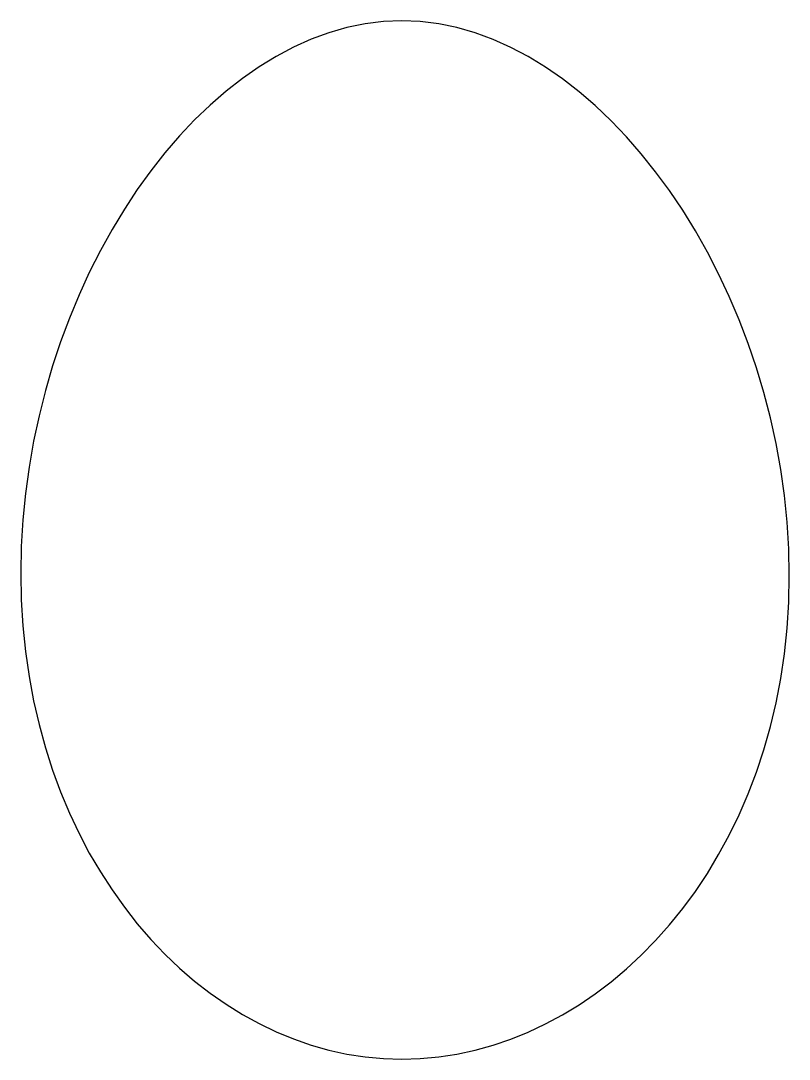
# Model space of a CAD drawing. Header units: centimetres. Extents: x -6.5 to 6.5, y -8.8 to 8.8.
import ezdxf

# ---------------------------------------------------------------- set-up
doc = ezdxf.new("R2010")
doc.units = ezdxf.units.CM
doc.header["$MEASUREMENT"] = 0
doc.layers.add('Camada 1', color=7, linetype='Continuous')

msp = doc.modelspace()

# ---------------------------------------------------------------- linework, layer by layer
at = {"layer": 'Camada 1'}
msp.add_open_spline([(-6.53031, -0.56463), (-6.53031, 4.3082), (-3.40609, 8.82374), (-0.05398, 8.82374), (-0.05398, 8.82374), (3.29787, 8.82374), (6.53031, 4.26981), (6.53031, -0.60353), (6.53031, -0.60353), (6.53031, -5.47663), (3.29787, -8.82376), (-0.05398, -8.82376), (-0.05398, -8.82376), (-3.40609, -8.82373), (-6.53031, -5.43773), (-6.53031, -0.56463)], degree=3, knots=[0, 0, 0, 0, 0.2, 0.2, 0.2, 0.2, 0.4, 0.4, 0.4, 0.4, 0.6, 0.6, 0.6, 0.6, 1, 1, 1, 1], dxfattribs=at)

doc.saveas('drawing.dxf')
